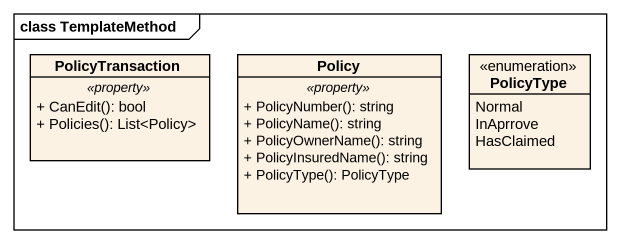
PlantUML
@startuml
mainframe class TemplateMethod
hide circle
hide empty members
skinparam classAttributeIconSize 0
class PolicyTransaction {
  .. <<property>> ..
  + CanEdit(): bool
  + Policies(): List<Policy>
}
class Policy {
  .. <<property>> ..
  + PolicyNumber(): string
  + PolicyName(): string
  + PolicyOwnerName(): string
  + PolicyInsuredName(): string
  + PolicyType(): PolicyType
}
enum PolicyType {
  Normal
  InAprrove
  HasClaimed
}
@enduml
